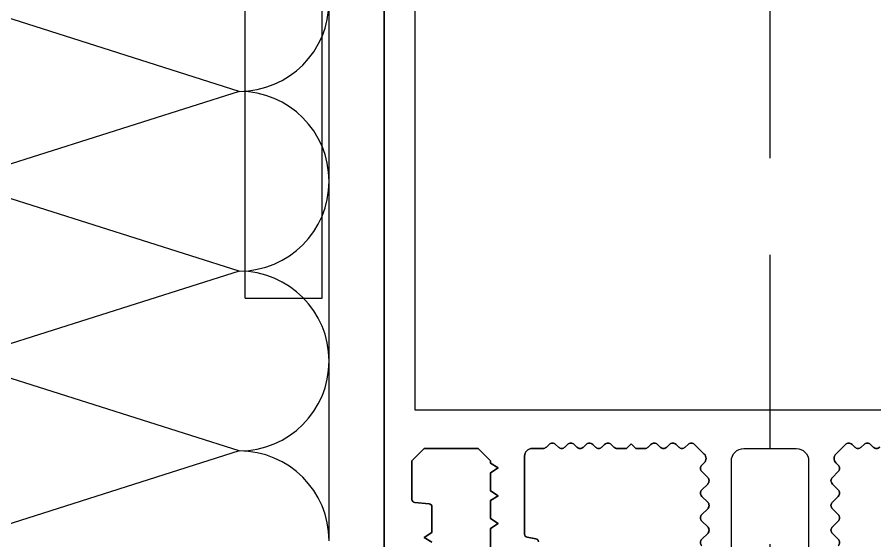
# Model space of a CAD drawing. Header units: inches. Extents: x 21 to 32698, y 13 to 3712.
# Drawn here: x 3757.62 to 3763.18, y 967.48 to 970.88 of the extents above; entities that cross this region are included whole.
import ezdxf

# ---------------------------------------------------------------- set-up
doc = ezdxf.new("R2010")
doc.units = ezdxf.units.IN
doc.header["$MEASUREMENT"] = 0
doc.set_wipeout_variables(frame=1)
doc.linetypes.add('1+1 dbx a2$0$374_BLD_A1_BLOK_2$0$HIDDEN', pattern=[0.375, 0.25, -0.125])
for name, color, linetype, lineweight in [('Z_MİM_-KM-GLAZ', 8, 'Continuous', 25), ('Z_MİM_-KM-IZO-THERMAL', 8, 'Continuous', 25), ('Z_MİM_ALUMINIUM', 8, 'Continuous', 25), ('Z_MİM_MYM Taşyünü', 8, 'Continuous', 25), ('Z_MİM_MYM_taşyünü', 8, 'Continuous', 25)]:
    doc.layers.add(name, color=color, linetype=linetype, lineweight=lineweight)

# ---------------------------------------------------------------- blocks, each defined once
blk = doc.blocks.new('ANK-1')
for points in [[(0, -130.274), (0, 0)], [(0, -130.274), (5, -130.274), (5, -5)]]:
    blk.add_lwpolyline(points)
blk = doc.blocks.new('*U160')
at = {"layer": 'Z_MİM_MYM_taşyünü'}
for p, q in [((-105.807, 5.823), (-111.631, 24.177)), ((-105.807, 5.823), (-99.984, 24.177)), ((-94.16, 5.823), (-99.984, 24.177)), ((-94.16, 5.823), (-88.337, 24.177)), ((-82.513, 5.823), (-88.337, 24.177)), ((-82.513, 5.823), (-76.69, 24.177)), ((-111.631, 0), (-99.984, 0)), ((-99.984, 0), (-88.337, 0)), ((-88.337, 0), (-76.69, 0))]:
    blk.add_line(p, q, dxfattribs=at)
for centre, start, end in [((-111.631, 5.823), 270, 0), ((-99.984, 5.823), 180, 270), ((-99.984, 5.823), 270, 0), ((-88.337, 5.823), 180, 270), ((-88.337, 5.823), 270, 0), ((-76.69, 5.823), 180, 270)]:
    blk.add_arc(centre, 5.823, start, end, dxfattribs=at)
blk = doc.blocks.new('-KM-AL1 150_900')
blk.add_wipeout([(151.4879, -34.02), (151.7258, -15.4799), (149.45, -15.45), (149.45, 7.15), (9.45, 7.15), (9.45, -15.45), (7.3978, -15.45), (7.5673, -34.0611)])
at = {"linetype": '1+1 dbx a2$0$374_BLD_A1_BLOK_2$0$HIDDEN', "ltscale": 5}
blk.add_line((15.1932, -40.6951, -0.0016), (15.1932, -14.7253, -0.0016), dxfattribs=at)
at = {"layer": 'Z_MİM_ALUMINIUM', "linetype": 'ByBlock'}
for points in [[(15.9044, -29.4412, -0.414214), (15.862, -29.4412), (15.8444, -29.4237, 0.414214), (15.802, -29.4237), (15.7844, -29.4412, -0.414214), (15.742, -29.4412), (15.7244, -29.4237, 0.414214), (15.682, -29.4237), (15.6194, -29.4863, 0.414214), (15.6194, -29.5429), (15.6344, -29.5579, -0.414214), (15.6344, -29.6004), (15.5969, -29.6379, 0.414214), (15.5969, -29.6804), (15.6344, -29.7179, -0.414214), (15.6344, -29.7604), (15.5969, -29.7979, 0.414214), (15.5969, -29.8404), (15.6344, -29.8779, -0.414214), (15.6344, -29.9204), (15.5969, -29.9579, 0.414214), (15.5969, -30.0004), (15.6344, -30.0379, -0.414214), (15.6344, -30.0804)], [(14.752, -30.0804, -0.414214), (14.752, -30.0379), (14.7896, -30.0004, 0.414214), (14.7896, -29.9579), (14.752, -29.9204, -0.414214), (14.752, -29.8779), (14.7896, -29.8404, 0.414214), (14.7896, -29.7979), (14.752, -29.7604, -0.414214), (14.752, -29.7179), (14.7896, -29.6804, 0.414214), (14.7896, -29.6379), (14.752, -29.6004, -0.414214), (14.752, -29.5579), (14.7671, -29.5429, 0.414214), (14.7671, -29.4863), (14.7044, -29.4237, 0.414214), (14.662, -29.4237), (14.6444, -29.4412, -0.414214), (14.602, -29.4412), (14.5844, -29.4237, 0.414214), (14.542, -29.4237), (14.5244, -29.4412, -0.414214), (14.482, -29.4412), (14.4644, -29.4237, 0.414214), (14.422, -29.4237), (14.4044, -29.4412, -0.198912), (14.3832, -29.45), (14.3232, -29.45), (14.2932, -29.42), (14.2632, -29.45), (14.2032, -29.45, -0.198912), (14.182, -29.4412), (14.1644, -29.4237, 0.414214), (14.122, -29.4237), (14.1044, -29.4412, -0.414214), (14.062, -29.4412), (14.0444, -29.4237, 0.414214), (14.002, -29.4237), (13.9844, -29.4412, -0.414214), (13.942, -29.4412), (13.9244, -29.4237, 0.414214), (13.882, -29.4237), (13.8644, -29.4412, -0.414214), (13.822, -29.4412), (13.8044, -29.4237, 0.414214), (13.762, -29.4237), (13.7444, -29.4412, -0.198912), (13.7232, -29.45), (13.6532, -29.45, 0.414214), (13.6032, -29.5), (13.6032, -30.0049, 0.36397), (13.6198, -30.0246), (13.6767, -30.0346, -0.36397), (13.6932, -30.0543)], [(13.3832, -30.1082), (13.3832, -29.9682), (13.4332, -29.9364), (13.3832, -29.9045), (13.3832, -29.7882), (13.4332, -29.7564), (13.3832, -29.7245), (13.3832, -29.6082), (13.4332, -29.5764), (13.3832, -29.5445), (13.3832, -29.53), (13.3032, -29.45), (12.9532, -29.45), (12.8732, -29.53), (12.8732, -29.7802, 0.388879), (12.8915, -29.8001), (12.985, -29.8083, -0.388879), (13.0032, -29.8282), (13.0032, -29.9945), (12.9532, -30.0264), (13.0032, -30.0582)], [(12.6932, -30.43), (12.6932, -18.57, -0.414214)], [(12.6932, -18.57), (12.6932, -30.43, 0.414214)], [(13.0032, -30.0582), (12.9532, -30.0264), (13.0032, -29.9945), (13.0032, -29.8282, 0.388879), (12.985, -29.8083), (12.8915, -29.8001, -0.388879), (12.8732, -29.7802), (12.8732, -29.53), (12.9532, -29.45), (13.3032, -29.45), (13.3832, -29.53), (13.3832, -29.5445), (13.4332, -29.5764), (13.3832, -29.6082), (13.3832, -29.7245), (13.4332, -29.7564), (13.3832, -29.7882), (13.3832, -29.9045), (13.4332, -29.9364), (13.3832, -29.9682), (13.3832, -30.1082, 0.36397)], [(13.6932, -30.0543, 0.36397), (13.6767, -30.0346), (13.6198, -30.0246, -0.36397), (13.6032, -30.0049), (13.6032, -29.5, -0.414214), (13.6532, -29.45), (13.7232, -29.45, 0.198912), (13.7444, -29.4412), (13.762, -29.4237, -0.414214), (13.8044, -29.4237), (13.822, -29.4412, 0.414214), (13.8644, -29.4412), (13.882, -29.4237, -0.414214), (13.9244, -29.4237), (13.942, -29.4412, 0.414214), (13.9844, -29.4412), (14.002, -29.4237, -0.414214), (14.0444, -29.4237), (14.062, -29.4412, 0.414214), (14.1044, -29.4412), (14.122, -29.4237, -0.414214), (14.1644, -29.4237), (14.182, -29.4412, 0.198912), (14.2032, -29.45), (14.2632, -29.45), (14.2932, -29.42), (14.3232, -29.45), (14.3832, -29.45, 0.198912), (14.4044, -29.4412), (14.422, -29.4237, -0.414214), (14.4644, -29.4237), (14.482, -29.4412, 0.414214), (14.5244, -29.4412), (14.542, -29.4237, -0.414214), (14.5844, -29.4237), (14.602, -29.4412, 0.414214), (14.6444, -29.4412), (14.662, -29.4237, -0.414214), (14.7044, -29.4237), (14.7671, -29.4863, -0.414214), (14.7671, -29.5429), (14.752, -29.5579, 0.414214), (14.752, -29.6004), (14.7896, -29.6379, -0.414214), (14.7896, -29.6804), (14.752, -29.7179, 0.414214), (14.752, -29.7604), (14.7896, -29.7979, -0.414214), (14.7896, -29.8404), (14.752, -29.8779, 0.414214), (14.752, -29.9204), (14.7896, -29.9579, -0.414214), (14.7896, -30.0004), (14.752, -30.0379, 0.414214), (14.752, -30.0804)], [(15.6344, -30.0804, 0.414214), (15.6344, -30.0379), (15.5969, -30.0004, -0.414214), (15.5969, -29.9579), (15.6344, -29.9204, 0.414214), (15.6344, -29.8779), (15.5969, -29.8404, -0.414214), (15.5969, -29.7979), (15.6344, -29.7604, 0.414214), (15.6344, -29.7179), (15.5969, -29.6804, -0.414214), (15.5969, -29.6379), (15.6344, -29.6004, 0.414214), (15.6344, -29.5579), (15.6194, -29.5429, -0.414214), (15.6194, -29.4863), (15.682, -29.4237, -0.414214), (15.7244, -29.4237), (15.742, -29.4412, 0.414214), (15.7844, -29.4412), (15.802, -29.4237, -0.414214), (15.8444, -29.4237), (15.862, -29.4412, 0.414214), (15.9044, -29.4412)], [(14.9432, -30.53), (14.9432, -29.53, -0.414214), (15.0232, -29.45), (15.3632, -29.45, -0.414214), (15.4432, -29.53), (15.4432, -30.53)]]:
    blk.add_lwpolyline(points, format="xyb", dxfattribs=at)
at = {"layer": 'Z_MİM_ALUMINIUM'}
blk.add_lwpolyline([(17.4932, -19.99), (17.4932, -18.75), (12.8932, -18.75), (12.8932, -19.99), (13.1232, -19.99, -0.414214), (13.1432, -20.01), (13.1432, -20.12, -0.414214), (13.1232, -20.14), (12.8932, -20.14), (12.8932, -29.2), (17.4932, -29.2), (17.4932, -20.14), (17.2632, -20.14, -0.414214), (17.2432, -20.12), (17.2432, -20.01, -0.414214), (17.2632, -19.99)], format="xyb", close=True, dxfattribs=at)
at = {"xscale": 0.1, "yscale": 0.1, "zscale": 0.1}
blk.add_blockref('ANK-1', (11.7932, -15.45, -0.0016), dxfattribs=at)
at = {"layer": 'Z_MİM_MYM Taşyünü', "xscale": 0.1, "yscale": 0.1, "zscale": 0.1, "rotation": 90}
blk.add_blockref('*U160', (12.337, -18.8855), dxfattribs=at)

msp = doc.modelspace()

# ---------------------------------------------------------------- linework, layer by layer
at = {"layer": 'Z_MİM_-KM-IZO-THERMAL'}
msp.add_lwpolyline([(4654.2571, 1293.0577), (4654.2571, 969.5831), (3319.2576, 969.5831), (3319.2576, 1624.5832), (3029.2581, 1624.5834), (3029.2581, 2594.5843), (6844.2581, 2594.5843), (6844.2581, 969.5831), (5329.257, 969.5831), (5329.257, 1293.0577)], dxfattribs=at)

# ---------------------------------------------------------------- next in the draw order: block references
at = {"layer": 'Z_MİM_-KM-GLAZ'}
msp.add_blockref('-KM-AL1 150_900', (3747.3081, 997.5331), dxfattribs=at)

doc.saveas('drawing.dxf')
